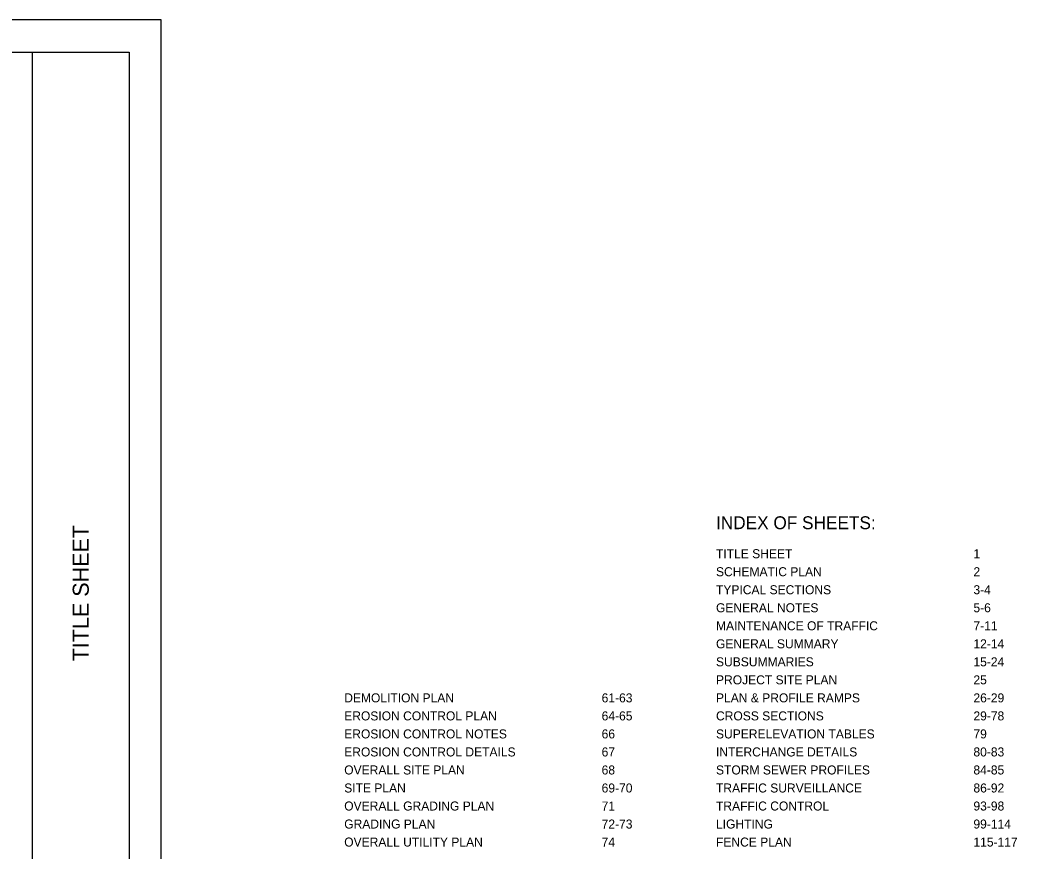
# Model space of a CAD drawing. Extents: x -21.9 to 47.3, y 14.1 to 48.7.
# Drawn here: x 31.81 to 47.3, y 35.82 to 48.73 of the extents above; entities that cross this region are included whole.
import ezdxf

# ---------------------------------------------------------------- set-up
doc = ezdxf.new("R2010")
doc.units = 0
for name, color, linetype in [('SH_Border', 7, 'Continuous'), ('SH_Cut_Line', 7, 'Continuous'), ('SH_Data', 7, 'Continuous'), ('SH_Text', 7, 'Continuous')]:
    doc.layers.add(name, color=color, linetype=linetype)

msp = doc.modelspace()

# ---------------------------------------------------------------- linework, layer by layer
at = {"layer": 'SH_Border'}
msp.add_line((32, 27.233), (32, 48.233), dxfattribs=at)
msp.add_lwpolyline([(1.5, 48.233), (33.5, 48.233), (33.5, 27.233), (1.5, 27.233)], close=True, dxfattribs=at)
at = {"layer": 'SH_Cut_Line'}
msp.add_lwpolyline([(0, 26.733), (34, 26.733), (34, 48.733), (0, 48.733)], close=True, dxfattribs=at)

# ---------------------------------------------------------------- texts
at = {"layer": 'SH_Data'}
msp.add_text('TITLE SHEET', height=0.25, rotation=90, dxfattribs=at).set_placement((32.875, 38.769))
at = {"layer": 'SH_Text'}
for s, height, p in [('INDEX OF SHEETS:', 0.2, (42.621, 40.822)), ('TITLE SHEET', 0.14, (42.621, 40.371)), ('1', 0.14, (46.621, 40.371)), ('SCHEMATIC PLAN', 0.14, (42.621, 40.091)), ('2', 0.14, (46.621, 40.091)), ('TYPICAL SECTIONS', 0.14, (42.621, 39.811)), ('3-4', 0.14, (46.621, 39.811)), ('GENERAL NOTES', 0.14, (42.621, 39.531)), ('5-6', 0.14, (46.621, 39.531)), ('MAINTENANCE OF TRAFFIC', 0.14, (42.621, 39.251)), ('7-11', 0.14, (46.621, 39.251)), ('GENERAL SUMMARY', 0.14, (42.621, 38.971)), ('12-14', 0.14, (46.621, 38.971)), ('SUBSUMMARIES', 0.14, (42.621, 38.691)), ('15-24', 0.14, (46.621, 38.691)), ('PROJECT SITE PLAN', 0.14, (42.621, 38.411)), ('25', 0.14, (46.621, 38.411)), ('DEMOLITION PLAN', 0.14, (36.844, 38.131)), ('61-63', 0.14, (40.844, 38.131)), ('PLAN & PROFILE RAMPS', 0.14, (42.621, 38.131)), ('26-29', 0.14, (46.621, 38.131)), ('EROSION CONTROL PLAN', 0.14, (36.844, 37.851)), ('64-65', 0.14, (40.844, 37.851)), ('CROSS SECTIONS', 0.14, (42.621, 37.851)), ('29-78', 0.14, (46.621, 37.851)), ('EROSION CONTROL NOTES', 0.14, (36.844, 37.571)), ('66', 0.14, (40.844, 37.571)), ('SUPERELEVATION TABLES', 0.14, (42.621, 37.571)), ('79', 0.14, (46.621, 37.571)), ('EROSION CONTROL DETAILS', 0.14, (36.844, 37.291)), ('67', 0.14, (40.844, 37.291)), ('INTERCHANGE DETAILS', 0.14, (42.621, 37.291)), ('80-83', 0.14, (46.621, 37.291)), ('OVERALL SITE PLAN', 0.14, (36.844, 37.011)), ('68', 0.14, (40.844, 37.011)), ('STORM SEWER PROFILES', 0.14, (42.621, 37.011)), ('84-85', 0.14, (46.621, 37.011)), ('SITE PLAN', 0.14, (36.844, 36.731)), ('69-70', 0.14, (40.844, 36.731)), ('TRAFFIC SURVEILLANCE', 0.14, (42.621, 36.731)), ('86-92', 0.14, (46.621, 36.731)), ('OVERALL GRADING PLAN', 0.14, (36.844, 36.451)), ('71', 0.14, (40.844, 36.451)), ('TRAFFIC CONTROL', 0.14, (42.621, 36.451)), ('93-98', 0.14, (46.621, 36.451)), ('GRADING PLAN', 0.14, (36.844, 36.171)), ('72-73', 0.14, (40.844, 36.171)), ('LIGHTING', 0.14, (42.621, 36.171)), ('99-114', 0.14, (46.621, 36.171)), ('OVERALL UTILITY PLAN', 0.14, (36.844, 35.891)), ('74', 0.14, (40.844, 35.891)), ('FENCE PLAN', 0.14, (42.621, 35.891)), ('115-117', 0.14, (46.621, 35.891))]:
    msp.add_text(s, height=height, dxfattribs=at).set_placement(p)

doc.saveas('drawing.dxf')
